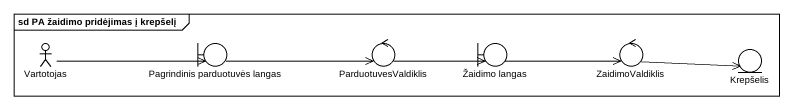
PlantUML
@startuml
mainframe sd PA žaidimo pridėjimas į krepšelį
actor Vartotojas
boundary "Pagrindinis parduotuvės langas" as Pagrindinis_parduotuvės
control ParduotuvesValdiklis
boundary "Žaidimo langas" as Žaidimo_langas
control ZaidimoValdiklis
entity Krepšelis
Vartotojas -right-> Pagrindinis_parduotuvės
Pagrindinis_parduotuvės -right-> ParduotuvesValdiklis
ParduotuvesValdiklis -right-> Žaidimo_langas
Žaidimo_langas -right-> ZaidimoValdiklis
ZaidimoValdiklis -right-> Krepšelis
@enduml
